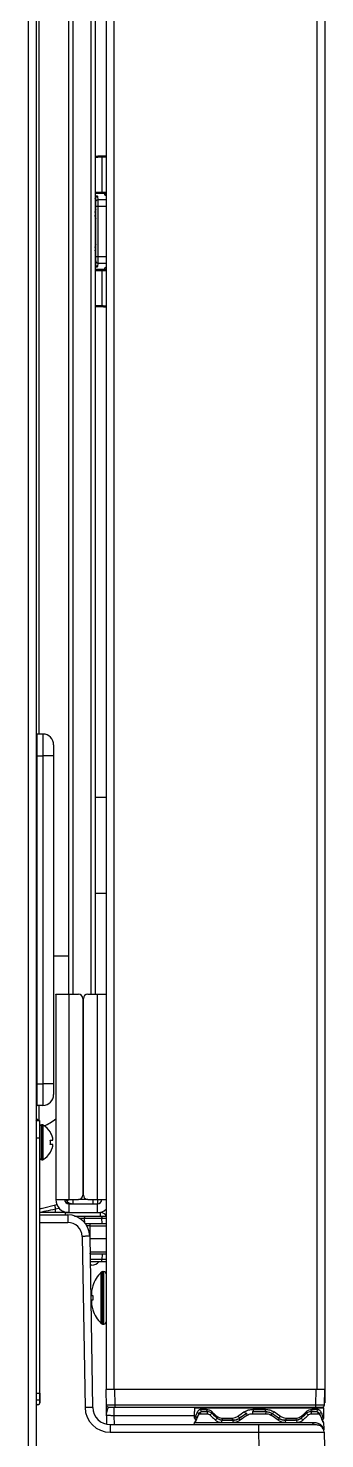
# Model space of a CAD drawing. Header units: millimetres. Extents: x -1319 to 3519, y -1539 to 2345.
# Drawn here: x 2253.2 to 2321, y -77.9 to 244.9 of the extents above; entities that cross this region are included whole.
import ezdxf

# ---------------------------------------------------------------- set-up
doc = ezdxf.new("R2010")
doc.units = ezdxf.units.MM
doc.header["$LTSCALE"] = 65.395
doc.layers.get('0').update_dxf_attribs({"linetype": 'CONTINUOUS'})

msp = doc.modelspace()

# ---------------------------------------------------------------- linework, layer by layer
at = {"linetype": 'Continuous'}
for p, q in [((2320.99, 963.37), (2320.99, -69.63)), ((2253.19, 960.17), (2253.19, -159.33)), ((2254.99, 960.17), (2254.99, -82.63)), ((2270.99, 960.37), (2270.99, -66.63)), ((2272.79, 960.37), (2272.79, -66.63)), ((2319.19, 960.37), (2319.19, -66.63)), ((2262.49, 23.87), (2262.49, 869.87)), ((2263.49, 23.87), (2263.49, 869.87)), ((2267.49, 869.87), (2267.49, 23.87)), ((2268.49, 869.87), (2268.49, 23.87)), ((2255.68, 83.36), (2255.68, 394.89)), ((2270.02, 215.34), (2270.02, 207.35)), ((2268.49, 207.33), (2270.99, 207.37)), ((2270.99, 207.22), (2268.49, 207.18)), ((2268.49, 207.12), (2270.64, 207.12)), ((2270.64, 207.12), (2270.66, 206.76)), ((2268.58, 203.34), (2268.49, 203.34)), ((2268.64, 205.13), (2268.58, 205.88)), ((2268.58, 205.88), (2268.58, 203.34)), ((2268.65, 204.13), (2270.99, 204.13)), ((2268.65, 192.6), (2268.65, 204.13)), ((2269.14, 205.62), (2269.08, 206.38)), ((2270.99, 205.62), (2269.14, 205.62)), ((2269.15, 192.6), (2269.15, 204.13)), ((2268.49, 201.4), (2268.58, 201.4)), ((2268.58, 201.4), (2268.58, 195.34)), ((2268.58, 195.34), (2268.49, 195.34)), ((2268.59, 195.24), (2268.59, 195.24)), ((2268.49, 193.4), (2268.58, 193.4)), ((2268.58, 193.4), (2268.58, 190.86)), ((2268.58, 190.86), (2268.64, 191.61)), ((2268.65, 192.6), (2270.99, 192.6)), ((2269.08, 190.36), (2269.14, 191.12)), ((2269.14, 191.12), (2270.99, 191.12)), ((2270.64, 189.62), (2268.49, 189.62)), ((2268.49, 189.56), (2270.99, 189.52)), ((2268.49, 189.41), (2270.99, 189.37)), ((2270.02, 189.39), (2270.02, 181.4)), ((2270.66, 189.97), (2270.64, 189.62)), ((2256.49, 83.37), (2255.23, 83.35)), ((2255.23, -1.61), (2255.23, 83.35)), ((2256.53, 83.37), (2256.49, 83.37)), ((2256.49, 83.37), (2256.49, -1.63)), ((2256.53, 83.37), (2256.53, -1.63)), ((2258.99, 80.87), (2258.99, 0.87)), ((2254.99, 78.37), (2256.49, 78.37)), ((2258.99, 78.37), (2256.49, 78.37)), ((2270.99, 68.87), (2268.49, 68.83)), ((2270.99, 46.87), (2268.49, 46.91)), ((2258.99, 32.62), (2262.49, 32.62)), ((2259.49, 23.81), (2259.49, -23.13)), ((2259.59, 23.87), (2264.69, 23.87)), ((2262.49, 23.87), (2262.49, -23.13)), ((2265.69, 22.87), (2265.69, -22.13)), ((2265.79, -22.13), (2265.79, 22.87)), ((2266.79, 23.87), (2270.99, 23.87)), ((2268.99, -23.13), (2268.99, 23.87)), ((2265.79, 22.37), (2265.69, 22.37)), ((2254.99, 3.37), (2256.49, 3.37)), ((2258.99, 3.37), (2256.49, 3.37)), ((2256.49, -1.63), (2255.23, -1.61)), ((2255.68, -5.03), (2255.68, -1.62)), ((2256.53, -1.63), (2256.49, -1.63)), ((2256.53, -1.63), (2256.49, -1.63)), ((2254.99, -5.03), (2255.26, -4.76)), ((2254.99, -5.03), (2255.79, -5.03)), ((2255.79, -5.03), (2255.79, -69.83)), ((2256.39, -6.03), (2256.19, -6.03)), ((2256.19, -14.03), (2256.19, -6.03)), ((2256.39, -14.03), (2256.39, -6.03)), ((2256.59, -13.98), (2256.59, -6.09)), ((2254.99, -9.03), (2255.79, -9.03)), ((2258.23, -7.73), (2258.27, -7.73)), ((2258.23, -9.53), (2258.78, -9.53)), ((2258.78, -10.53), (2258.23, -10.53)), ((2258.27, -12.33), (2258.23, -12.33)), ((2256.39, -14.03), (2256.19, -14.03)), ((2256.18, -25.18), (2259.71, -24.25)), ((2259.44, -25.3), (2260.23, -25.09)), ((2259.44, -26.13), (2259.44, -25.3)), ((2259.49, -23.13), (2264.69, -23.13)), ((2261.83, -23.88), (2262.54, -23.88)), ((2262.07, -23.54), (2262.49, -23.13)), ((2262.49, -24.13), (2268.99, -24.13)), ((2262.49, -24.13), (2262.49, -26.13)), ((2263.49, -24.13), (2263.49, -23.13)), ((2266.79, -23.13), (2264.69, -23.13)), ((2266.79, -23.13), (2270.99, -23.13)), ((2267.99, -23.13), (2267.99, -24.13)), ((2268.99, -23.13), (2268.99, -24.13)), ((2268.99, -26.13), (2268.99, -24.13)), ((2261.74, -26.13), (2255.79, -26.13)), ((2255.84, -26.63), (2262.24, -26.63)), ((2255.84, -28.37), (2262.24, -28.37)), ((2262.49, -26.13), (2261.74, -26.13)), ((2261.74, -26.63), (2261.74, -26.13)), ((2262.24, -26.63), (2262.24, -28.37)), ((2262.49, -26.13), (2268.99, -26.13)), ((2263.78, -26.91), (2270.99, -26.91)), ((2264.84, -27.4), (2270.99, -27.4)), ((2266.1, -28.46), (2266.09, -27.4)), ((2266.22, -28.63), (2270.99, -28.63)), ((2268.99, -26.13), (2269.74, -26.13)), ((2269.77, -26.13), (2269.74, -26.13)), ((2269.74, -26.91), (2269.74, -26.13)), ((2270.07, -28.63), (2270.05, -27.4)), ((2265.49, -31.57), (2266.17, -70.72)), ((2267.28, -29.12), (2266.53, -29.12)), ((2267.24, -31.54), (2267.92, -70.7)), ((2267.28, -29.12), (2267.28, -32.13)), ((2267.28, -29.12), (2270.98, -29.12)), ((2270.98, -32.13), (2267.28, -32.13)), ((2270.98, -35.14), (2267.3, -35.14)), ((2270.99, -35.63), (2267.31, -35.63)), ((2270.99, -36.86), (2267.33, -36.86)), ((2270.99, -37.36), (2267.34, -37.36)), ((2267.74, -38.13), (2267.35, -38.13)), ((2270.07, -35.63), (2270.05, -36.86)), ((2269.84, -51.48), (2269.84, -39.78)), ((2270.2, -39.63), (2270.49, -39.63)), ((2270.2, -51.63), (2270.2, -39.63)), ((2270.49, -51.63), (2270.49, -39.63)), ((2267.65, -45.13), (2267.96, -45.13)), ((2267.95, -42.88), (2267.96, -42.88)), ((2267.96, -46.13), (2267.65, -46.13)), ((2267.96, -48.38), (2267.95, -48.38)), ((2270.2, -51.63), (2270.49, -51.63)), ((2254.99, -67.43), (2255.79, -67.43)), ((2255.84, -67.43), (2255.84, -69.65)), ((2320.99, -66.63), (2270.99, -66.63)), ((2271.13, -74.55), (2270.99, -66.63)), ((2273.05, -70.14), (2272.99, -66.63)), ((2318.93, -70.14), (2318.99, -66.63)), ((2320.93, -70.14), (2320.99, -66.63)), ((2254.99, -68.93), (2255.79, -68.93)), ((2255.4, -70.06), (2255.51, -70.04)), ((2271.55, -70.63), (2320.43, -70.63)), ((2272.84, -72.6), (2272.84, -70.63)), ((2273.05, -70.14), (2318.93, -70.14)), ((2273.05, -70.63), (2273.05, -70.14)), ((2320.74, -70.84), (2291.24, -70.84)), ((2291.24, -70.84), (2291.24, -71.63)), ((2318.93, -70.63), (2318.93, -70.14)), ((2320.74, -73.13), (2320.74, -70.84)), ((2320.94, -69.63), (2320.99, -69.63)), ((2291.24, -72.6), (2272.84, -72.6)), ((2272.88, -74.63), (2272.84, -72.6)), ((2291.24, -73.13), (2291.24, -71.63)), ((2291.24, -73.13), (2291.3, -73.13)), ((2291.32, -74.13), (2297.35, -74.13)), ((2291.52, -73.72), (2291.5, -73.76)), ((2291.56, -73.61), (2291.52, -73.72)), ((2291.57, -73.6), (2291.54, -73.68)), ((2291.62, -73.46), (2291.56, -73.61)), ((2291.62, -73.46), (2291.61, -73.62)), ((2292.13, -72.24), (2291.96, -72.6)), ((2292.21, -72.11), (2292.13, -72.24)), ((2292.13, -72.24), (2292.13, -72.24)), ((2292.44, -71.84), (2292.21, -72.11)), ((2292.54, -72.13), (2294.06, -72.13)), ((2292.59, -71.13), (2293.95, -71.13)), ((2293.04, -71.63), (2294.36, -71.63)), ((2294.36, -71.63), (2293.07, -71.63)), ((2294.36, -71.63), (2294.62, -71.68)), ((2294.62, -71.68), (2294.98, -71.86)), ((2294.98, -71.86), (2295.24, -72.08)), ((2295.24, -72.08), (2295.24, -72.08)), ((2295.99, -72.78), (2296.32, -73.08)), ((2296.32, -73.08), (2296.32, -73.08)), ((2297.2, -73.56), (2297.75, -73.63)), ((2297.46, -73.13), (2299.83, -73.13)), ((2300.18, -73.63), (2297.63, -73.63)), ((2297.75, -73.63), (2300.04, -73.63)), ((2299.96, -74.13), (2312.02, -74.13)), ((2300.53, -73.6), (2300.18, -73.63)), ((2301.6, -73.62), (2301.69, -73.56)), ((2304.47, -72.13), (2307.51, -72.13)), ((2304.62, -71.13), (2307.35, -71.13)), ((2307.31, -71.63), (2304.67, -71.63)), ((2304.67, -71.63), (2307.31, -71.63)), ((2309.31, -72.38), (2308.84, -72.06)), ((2310.29, -73.56), (2310.38, -73.62)), ((2310.83, -73.4), (2310.52, -73.21)), ((2311.43, -73.6), (2310.83, -73.4)), ((2311.8, -73.63), (2311.43, -73.6)), ((2314.35, -73.63), (2311.8, -73.63)), ((2311.94, -73.63), (2314.23, -73.63)), ((2312.15, -73.13), (2314.51, -73.13)), ((2314.66, -74.14), (2318.19, -74.14)), ((2315.66, -73.08), (2315.65, -73.08)), ((2316.73, -72.08), (2316.99, -71.86)), ((2316.73, -72.08), (2316.73, -72.08)), ((2316.99, -71.86), (2317.35, -71.68)), ((2317.35, -71.68), (2317.61, -71.63)), ((2317.61, -71.63), (2318.94, -71.63)), ((2318.66, -71.63), (2317.62, -71.63)), ((2317.91, -72.13), (2319.44, -72.13)), ((2318.02, -71.13), (2319.39, -71.13)), ((2319.84, -72.24), (2319.76, -72.09)), ((2319.84, -72.24), (2319.84, -72.24)), ((2320.01, -72.59), (2319.84, -72.24)), ((2320.4, -73.58), (2320.36, -73.46)), ((2320.36, -73.46), (2320.37, -73.62)), ((2320.44, -73.69), (2320.4, -73.58)), ((2320.48, -73.77), (2320.49, -73.78)), ((2320.65, -74.13), (2320.73, -74.13)), ((2320.67, -73.13), (2320.74, -73.13)), ((2320.73, -74.13), (2320.75, -75.71)), ((2271.92, -74.63), (2318.61, -74.63)), ((2271.92, -74.63), (2271.92, -76.37)), ((2271.92, -76.37), (2305.85, -76.37)), ((2305.85, -74.63), (2305.85, -76.37)), ((2305.85, -76.37), (2320.85, -76.35)), ((2305.85, -76.37), (2305.97, -83.08)), ((2320.85, -76.35), (2320.97, -83.27))]:
    msp.add_line(p, q, dxfattribs=at)
for points in [[(2291.96, -72.6), (2291.74, -73.13), (2291.62, -73.46)], [(2293, -71.63), (2292.71, -71.68), (2292.44, -71.84)], [(2295.24, -72.08), (2295.55, -72.37), (2295.99, -72.78)], [(2296.32, -73.08), (2296.65, -73.33), (2297.2, -73.56)], [(2301.46, -73.21), (2301.13, -73.41), (2300.53, -73.6)], [(2303.13, -72.06), (2302.64, -72.39), (2301.92, -72.89), (2301.46, -73.21)], [(2310.52, -73.21), (2310.04, -72.88), (2309.31, -72.38)], [(2314.23, -73.63), (2314.77, -73.56), (2315.31, -73.33), (2315.65, -73.08)], [(2315.66, -73.08), (2315.98, -72.79), (2316.42, -72.38), (2316.73, -72.08)], [(2319.76, -72.09), (2319.53, -71.84), (2319.26, -71.68), (2318.98, -71.63)], [(2320.36, -73.46), (2320.23, -73.11), (2320.01, -72.59)], [(2320.49, -73.78), (2320.47, -73.75), (2320.44, -73.69)]]:
    msp.add_lwpolyline(points, dxfattribs=at)
for centre, radius, start, end in [((2271.92, 165.38), 50.25, 91.0717, 93.9422), ((2271.92, 165.38), 50.06, 91.0717, 93.9572), ((2271.92, 165.38), 50, 91.0717, 93.9411), ((2270.66, 207.78), 1.01, 270.1262, 288.7885), ((2268.08, 203.34), 0.502, 344.8082, 359.9778), ((2270.89, 202.37), 2.5, 154.1265, 157.1578), ((2270.39, 202.37), 2, 154.1266, 162.8083), ((2270.39, 202.37), 2, 197.1916, 205.8734), ((2268.08, 203.34), 0.5, 337.1631, 344.7702), ((2268.08, 201.4), 0.5, 15.2298, 22.8369), ((2268.08, 201.4), 0.502, 0.0222, 15.1917), ((2270.89, 202.37), 2.5, 202.8421, 205.8735), ((2270.39, 194.37), 2, 154.1266, 162.211), ((2270.39, 194.37), 2, 197.7388, 205.8734), ((2268.08, 195.34), 0.5, 337.1631, 344.7702), ((2268.08, 195.34), 0.502, 344.8082, 359.9778), ((2270.89, 194.37), 2.5, 154.1265, 157.1578), ((2268.08, 193.4), 0.5, 15.2298, 22.8369), ((2268.08, 193.4), 0.502, 0.0222, 15.1917), ((2270.89, 194.37), 2.5, 202.8421, 205.8735), ((2270.66, 188.96), 1.01, 71.2114, 89.8738), ((2271.92, 231.36), 50, 266.0589, 268.9283), ((2271.92, 231.39), 50.08, 266.0632, 267.8207), ((2271.92, 231.36), 50.25, 266.1033, 268.9283), ((2271.92, 231.35), 50.04, 267.8207, 268.928), ((2255.24, 83.1), 0.25, 91, 180), ((2256.49, 80.87), 2.5, 0, 89), ((2264.69, 22.87), 1, 0, 90), ((2266.79, 22.87), 1, 90, 180), ((2256.49, 0.87), 2.5, 271, 360), ((2255.24, -1.36), 0.25, 180, 269), ((2253.99, -6.03), 1.8, 34.3303, 55.6697), ((2256.19, -6.43), 0.4, 90, 180), ((2256.39, -6.43), 0.4, 59.6988, 90), ((2254.17, -10.23), 4.8, 31.4579, 59.6988), ((2248.07, 11.22), 19.6, 296.6967, 305.6627), ((2254.18, -10.22), 4.75, 28.9687, 31.5341), ((2254.48, -10.03), 3.79, 0.0089, 7.5987), ((2254.18, -10.22), 4.75, 28.0074, 28.9684), ((2254.19, -10.21), 4.75, 26.6813, 28.0074), ((2254.19, -10.21), 4.74, 25.5402, 26.6812), ((2254.19, -10.21), 4.74, 24.5722, 25.5402), ((2254.2, -10.21), 4.73, 23.3175, 24.5722), ((2254.2, -10.21), 4.73, 22.5474, 23.3174), ((2254.21, -10.2), 4.72, 21.0025, 22.5476), ((2254.22, -10.2), 4.72, 20.5181, 21.0023), ((2254.23, -10.2), 4.7, 18.4656, 20.5187), ((2254.25, -10.19), 4.68, 17.3773, 18.465), ((2254.26, -10.19), 4.67, 16.3949, 17.3772), ((2254.29, -10.18), 4.64, 14.3176, 16.3964), ((2256.79, -9.28), 2.01, 5.1401, 7.2744), ((2256.79, -9.28), 2.01, 352.7259, 354.7415), ((2256.82, -9.28), 1.98, 4.2856, 5.1372), ((2256.83, -9.28), 1.97, 3.0233, 4.286), ((2256.83, -9.28), 1.97, 355.3984, 356.7833), ((2256.81, -9.28), 1.98, 354.7442, 355.3991), ((2256.84, -9.28), 1.96, 1.9964, 3.0228), ((2256.85, -9.28), 1.95, 0.9261, 1.9964), ((2256.85, -9.28), 1.95, 358.8459, 0.9258), ((2256.84, -9.28), 1.96, 357.6234, 358.8455), ((2256.84, -9.28), 1.96, 356.7841, 357.6235), ((2254.17, -9.83), 4.8, 300.3012, 328.5421), ((2254.48, -10.03), 3.79, 352.4013, 359.9911), ((2254.18, -9.84), 4.75, 328.4659, 331.0313), ((2254.18, -9.85), 4.75, 331.0316, 331.9926), ((2254.19, -9.85), 4.75, 331.9926, 333.3187), ((2254.19, -9.85), 4.74, 333.3188, 334.4598), ((2254.19, -9.85), 4.74, 334.4598, 335.4278), ((2254.2, -9.85), 4.73, 335.4278, 336.6825), ((2254.2, -9.85), 4.73, 336.6826, 337.4526), ((2254.21, -9.86), 4.72, 337.4524, 338.9975), ((2254.22, -9.86), 4.72, 338.9977, 339.4819), ((2254.23, -9.86), 4.7, 339.4813, 341.5344), ((2254.25, -9.87), 4.68, 341.535, 342.6227), ((2254.26, -9.88), 4.67, 342.6228, 343.6051), ((2254.29, -9.88), 4.64, 343.6036, 345.6824), ((2256.79, -10.78), 2.01, 5.2585, 7.2741), ((2256.79, -10.78), 2.01, 352.7256, 354.8598), ((2256.81, -10.78), 1.98, 4.6009, 5.2558), ((2256.83, -10.78), 1.97, 3.2167, 4.6016), ((2256.83, -10.78), 1.97, 355.714, 356.9766), ((2256.82, -10.78), 1.98, 354.8627, 355.7144), ((2256.84, -10.78), 1.96, 2.3765, 3.2159), ((2256.84, -10.78), 1.95, 1.1545, 2.3767), ((2256.85, -10.78), 1.95, 0.1995, 1.1541), ((2256.85, -10.78), 1.95, 359.0741, 0.1995), ((2256.85, -10.78), 1.95, 358.0037, 359.0738), ((2256.84, -10.78), 1.96, 356.9771, 358.0037), ((2256.19, -13.63), 0.4, 180, 270), ((2256.39, -13.63), 0.4, 270, 300.3012), ((2264.69, -22.13), 1, 270, 360), ((2266.79, -22.13), 1, 180, 270), ((2256.44, -26.15), 1, 104.8683, 130.8318), ((2262.49, -23.13), 3, 180, 270), ((2262.49, -23.13), 1, 180, 270), ((2263.49, -22.13), 2, 210.1399, 270), ((2268.99, -23.13), 1, 270, 360), ((2268.99, -23.13), 3, 270, 312.0044), ((2262.24, -31.63), 5, 1, 90), ((2262.24, -31.62), 3.25, 1.0005, 89.9995), ((2269.77, -27.63), 1.5, 35.0594, 90), ((2267.74, -36.13), 2, 270, 322.1212), ((2275.94, -45.63), 8.45, 136.2253, 160.9713), ((2270.2, -40.13), 0.5, 90, 136.2253), ((2270.49, -40.13), 0.5, 360, 90), ((2271.78, -44.6), 4.16, 179.1789, 181.1777), ((2271.79, -44.6), 4.18, 174.7355, 176.6115), ((2271.79, -44.6), 4.17, 176.6121, 177.1615), ((2271.78, -44.6), 4.17, 177.1614, 178.4005), ((2271.78, -44.6), 4.16, 178.4006, 179.1789), ((2271.78, -44.6), 4.16, 181.1777, 181.9587), ((2271.78, -44.6), 4.17, 181.9588, 182.8229), ((2271.79, -44.6), 4.17, 182.823, 183.7405), ((2271.79, -44.6), 4.18, 183.7406, 184.612), ((2271.81, -44.6), 4.2, 172.7077, 174.735), ((2271.8, -44.6), 4.19, 184.6121, 185.5173), ((2271.82, -44.6), 4.2, 185.518, 187.2922), ((2275.94, -45.63), 8.44, 160.9729, 169.3378), ((2275.94, -45.63), 7.99, 176.4122, 183.5878), ((2271.78, -46.66), 4.16, 178.8223, 180.8211), ((2271.79, -46.66), 4.18, 175.388, 176.2594), ((2271.79, -46.66), 4.17, 176.2595, 177.177), ((2271.78, -46.66), 4.17, 177.1771, 178.0412), ((2271.78, -46.66), 4.16, 178.0413, 178.8223), ((2271.78, -46.66), 4.16, 180.8211, 181.5994), ((2271.78, -46.66), 4.17, 181.5995, 182.8386), ((2271.79, -46.66), 4.17, 182.8385, 183.3879), ((2271.79, -46.66), 4.18, 183.3885, 185.2645), ((2271.82, -46.66), 4.2, 172.7078, 174.482), ((2271.8, -46.66), 4.19, 174.4827, 175.3879), ((2271.81, -46.66), 4.2, 185.265, 187.2923), ((2275.94, -45.63), 8.44, 190.6622, 199.0271), ((2275.94, -45.63), 8.45, 199.0287, 223.7747), ((2270.2, -51.13), 0.5, 223.7747, 270), ((2270.49, -51.13), 0.5, 270, 0), ((2255.49, -70.55), 0.5, 100, 180), ((2255.44, -69.65), 0.4, 280, 360), ((2271.92, -70.62), 5.75, 181.0001, 269.9999), ((2271.92, -70.63), 4, 181, 270), ((2271.55, -70.13), 0.5, 180.9998, 269.991), ((2291.74, -70.84), 0.5, 155.2649, 180), ((2320.43, -70.13), 0.5, 270, 359), ((2320.24, -70.84), 0.5, 0, 31.8523), ((2290.74, -74.13), 0.5, 270, 360), ((2291.74, -73.13), 0.5, 181.9036, 250.3652), ((2291.74, -74.13), 0.5, 114.4032, 180), ((2291.82, -74.13), 0.497, 130.2281, 134.8957), ((2291.8, -73.14), 0.492, 240.0231, 244.6484), ((2298.89, -76.14), 7.71, 158.857, 160.8581), ((2292.44, -71.52), 0.622, 245.8854, 249.6922), ((2293.04, -72.19), 0.561, 90.0088, 94.3491), ((2293.29, -73.77), 2.82, 46.5548, 49.7466), ((2295.36, -72.58), 0.527, 103.3852, 110.0807), ((2313.6, -52.31), 26.73, 226.5818, 227.1239), ((2315.84, -49.88), 30.04, 227.1437, 229.4701), ((2300.04, -71.08), 2.56, 270.0161, 273.1482), ((2300.03, -71.02), 2.61, 273.1677, 282.1149), ((2370.8, -174.4), 123.25, 123.5792, 124.3975), ((2302.67, -71.76), 1.78, 212.2947, 220.6713), ((2299.94, -70.79), 2.86, 301.9735, 304.0205), ((2299.94, -70.79), 2.86, 304.0202, 305.3145), ((2301.6, -73.06), 0.0626, 267.507, 271.5613), ((2375.65, -178.28), 128.62, 124.3841, 125.1529), ((2387.75, -200.93), 153.73, 123.3116, 124.0438), ((2304.62, -74.47), 2.83, 121.6842, 124.5552), ((2308.93, -72.13), 4.47, 177.5573, 179.9958), ((2304.67, -74.66), 3.03, 90.011, 92.8121), ((2307.31, -74.66), 3.03, 87.1877, 89.989), ((2303.04, -72.13), 4.47, 0.004, 2.4424), ((2216.07, -213.18), 168.44, 55.9882, 56.6565), ((2307.36, -74.47), 2.83, 55.4449, 58.3145), ((2230.74, -186.33), 138.41, 54.8743, 55.5887), ((2236.11, -181.93), 132.32, 55.6305, 56.3927), ((2312.03, -70.79), 2.86, 234.6856, 235.976), ((2312.03, -70.79), 2.86, 235.9757, 238.0261), ((2309.3, -71.76), 1.78, 319.3269, 327.7028), ((2311.94, -71.02), 2.61, 257.8992, 266.8324), ((2311.94, -71.08), 2.56, 266.8519, 269.984), ((2295.37, -49.02), 31.18, 310.5726, 312.8136), ((2298.37, -52.31), 26.73, 312.8761, 313.4182), ((2316.62, -72.58), 0.527, 69.9208, 76.6322), ((2318.68, -73.77), 2.82, 130.256, 133.4453), ((2318.94, -72.19), 0.561, 85.6531, 89.9918), ((2319.54, -71.52), 0.622, 290.4857, 294.1101), ((2313.09, -76.14), 7.71, 19.1418, 21.1332), ((2320.18, -73.14), 0.492, 295.3514, 299.976), ((2320.24, -73.13), 0.5, 289.5818, 360), ((2320.23, -74.13), 0.5, 0.5, 65.5447), ((2320.16, -74.13), 0.497, 45.1003, 49.7905), ((2318.63, -76.32), 2.19, 43.4443, 53.6791), ((2319.1, -76.38), 1.75, 1, 54.6533), ((2318.6, -76.35), 2.24, 34.8789, 43.4539), ((2318.58, -76.37), 2.27, 22.0298, 34.8656), ((2321.25, -75.7), 0.5, 180.5312, 197.6114)]:
    msp.add_arc(centre, radius, start, end, dxfattribs=at)
for centre, major_axis, start_param, end_param in [((2270.64, 208.13), (-0.07, 1.01), 3.071167, 3.428804), ((2270.64, 188.61), (0.07, 1.01), -0.287211, 0.070426)]:
    msp.add_ellipse(centre, major_axis=major_axis, ratio=0.992509, start_param=start_param, end_param=end_param, dxfattribs=at)
for points, knots in [([(2270.66, 206.76), (2270.67, 206.75), (2270.69, 206.72), (2270.8, 206.67), (2270.9, 206.65), (2270.98, 206.63)], [0, 0, 0, 0, 0.116216, 0.31407, 1, 1, 1, 1]), ([(2269.08, 206.38), (2269.08, 206.38), (2269.07, 206.4), (2269.01, 206.42), (2268.9, 206.45), (2268.72, 206.47), (2268.57, 206.48), (2268.49, 206.49)], [0, 0, 0, 0, 0.033922, 0.092242, 0.29497, 0.605028, 1, 1, 1, 1]), ([(2268.58, 205.88), (2268.58, 205.89), (2268.55, 205.93), (2268.52, 205.94), (2268.49, 205.95)], [0, 0, 0, 0, 0.366302, 1, 1, 1, 1]), ([(2268.58, 205.88), (2268.58, 205.94), (2268.61, 206.08), (2268.72, 206.24), (2268.89, 206.35), (2269.02, 206.38), (2269.08, 206.38)], [0, 0, 0, 0, 0.249105, 0.498785, 0.749178, 1, 1, 1, 1]), ([(2268.64, 205.13), (2268.64, 205.19), (2268.66, 205.32), (2268.78, 205.49), (2268.94, 205.6), (2269.07, 205.62), (2269.14, 205.62)], [0, 0, 0, 0, 0.249105, 0.498786, 0.749178, 1, 1, 1, 1]), ([(2268.65, 204.13), (2268.65, 204.25), (2268.64, 204.47), (2268.64, 204.77), (2268.64, 204.98), (2268.64, 205.09), (2268.64, 205.13)], [0, 0, 0, 0, 0.356941, 0.667565, 0.891595, 1, 1, 1, 1]), ([(2269.15, 204.13), (2269.15, 204.31), (2269.14, 204.64), (2269.14, 205.09), (2269.14, 205.4), (2269.14, 205.57), (2269.14, 205.62)], [0, 0, 0, 0, 0.356952, 0.667581, 0.891616, 1, 1, 1, 1]), ([(2268.49, 203.2), (2268.5, 203.2), (2268.51, 203.19), (2268.52, 203.18), (2268.53, 203.17)], [0, 0, 0, 0, 0.289224, 1, 1, 1, 1]), ([(2268.49, 202.67), (2268.49, 202.71), (2268.51, 202.84), (2268.53, 202.98), (2268.55, 203.08)], [0, 0, 0, 0, 0.252364, 1, 1, 1, 1]), ([(2268.55, 201.66), (2268.54, 201.69), (2268.52, 201.83), (2268.5, 201.96), (2268.49, 202.07)], [0, 0, 0, 0, 0.246301, 1, 1, 1, 1]), ([(2268.49, 201.54), (2268.5, 201.54), (2268.51, 201.55), (2268.52, 201.56), (2268.53, 201.57)], [0, 0, 0, 0, 0.289224, 1, 1, 1, 1]), ([(2268.53, 203.17), (2268.53, 203.17), (2268.54, 203.16), (2268.55, 203.15), (2268.54, 203.15)], [0, 0, 0, 0, 0.661117, 1, 1, 1, 1]), ([(2268.53, 201.57), (2268.53, 201.57), (2268.54, 201.58), (2268.55, 201.59), (2268.54, 201.59)], [0, 0, 0, 0, 0.661139, 1, 1, 1, 1]), ([(2268.55, 203.08), (2268.56, 203.1), (2268.56, 203.13), (2268.57, 203.18), (2268.58, 203.2), (2268.59, 203.25), (2268.59, 203.24)], [0, 0, 0, 0, 0.308921, 0.60484, 0.868974, 1, 1, 1, 1]), ([(2268.59, 201.5), (2268.59, 201.49), (2268.58, 201.54), (2268.57, 201.56), (2268.56, 201.61), (2268.56, 201.64), (2268.55, 201.66)], [0, 0, 0, 0, 0.13096, 0.395077, 0.691033, 1, 1, 1, 1]), ([(2268.49, 194.67), (2268.5, 194.78), (2268.52, 194.93), (2268.56, 195.11), (2268.58, 195.2), (2268.59, 195.24)], [0, 0, 0, 0, 0.531875, 0.790826, 1, 1, 1, 1]), ([(2268.49, 195.2), (2268.5, 195.2), (2268.51, 195.19), (2268.52, 195.18), (2268.53, 195.17)], [0, 0, 0, 0, 0.289224, 1, 1, 1, 1]), ([(2268.55, 193.64), (2268.55, 193.68), (2268.52, 193.82), (2268.5, 193.96), (2268.49, 194.06)], [0, 0, 0, 0, 0.2458, 1, 1, 1, 1]), ([(2268.53, 195.17), (2268.53, 195.17), (2268.54, 195.16), (2268.55, 195.15), (2268.54, 195.15)], [0, 0, 0, 0, 0.661138, 1, 1, 1, 1]), ([(2268.59, 193.5), (2268.59, 193.49), (2268.58, 193.53), (2268.58, 193.55), (2268.56, 193.6), (2268.56, 193.63), (2268.55, 193.64)], [0, 0, 0, 0, 0.126137, 0.389181, 0.687401, 1, 1, 1, 1]), ([(2268.49, 193.54), (2268.5, 193.54), (2268.51, 193.55), (2268.52, 193.56), (2268.53, 193.57)], [0, 0, 0, 0, 0.289224, 1, 1, 1, 1]), ([(2268.49, 190.79), (2268.52, 190.8), (2268.55, 190.81), (2268.58, 190.84), (2268.58, 190.86)], [0, 0, 0, 0, 0.633698, 1, 1, 1, 1]), ([(2268.53, 193.57), (2268.53, 193.57), (2268.54, 193.58), (2268.55, 193.59), (2268.54, 193.59)], [0, 0, 0, 0, 0.661139, 1, 1, 1, 1]), ([(2268.58, 190.86), (2268.58, 190.79), (2268.61, 190.66), (2268.72, 190.5), (2268.89, 190.39), (2269.02, 190.36), (2269.08, 190.36)], [0, 0, 0, 0, 0.249105, 0.498786, 0.749178, 1, 1, 1, 1]), ([(2268.64, 191.61), (2268.64, 191.65), (2268.64, 191.76), (2268.64, 191.97), (2268.64, 192.26), (2268.65, 192.49), (2268.65, 192.6)], [0, 0, 0, 0, 0.108405, 0.332435, 0.643059, 1, 1, 1, 1]), ([(2268.64, 191.61), (2268.64, 191.55), (2268.66, 191.42), (2268.78, 191.25), (2268.94, 191.14), (2269.07, 191.12), (2269.14, 191.12)], [0, 0, 0, 0, 0.249105, 0.498786, 0.749178, 1, 1, 1, 1]), ([(2269.14, 191.12), (2269.14, 191.17), (2269.14, 191.33), (2269.14, 191.65), (2269.14, 192.1), (2269.15, 192.43), (2269.15, 192.6)], [0, 0, 0, 0, 0.108384, 0.332419, 0.643048, 1, 1, 1, 1]), ([(2268.49, 190.25), (2268.57, 190.26), (2268.72, 190.27), (2268.9, 190.29), (2269.01, 190.32), (2269.07, 190.34), (2269.08, 190.36), (2269.08, 190.36)], [0, 0, 0, 0, 0.394973, 0.705031, 0.907758, 0.966078, 1, 1, 1, 1]), ([(2270.98, 190.1), (2270.9, 190.09), (2270.8, 190.07), (2270.69, 190.02), (2270.67, 189.99), (2270.66, 189.97)], [0, 0, 0, 0, 0.68593, 0.883784, 1, 1, 1, 1]), ([(2259.49, 23.81), (2259.49, 23.82), (2259.49, 23.84), (2259.51, 23.86), (2259.55, 23.87), (2259.58, 23.87), (2259.59, 23.87)], [0, 0, 0, 0, 0.206258, 0.408705, 0.663341, 1, 1, 1, 1]), ([(2255.77, -26.06), (2255.98, -26.01), (2256.47, -25.91), (2257.7, -25.65), (2258.71, -25.45), (2259.44, -25.3)], [0, 0, 0, 0, 0.168676, 0.406013, 1, 1, 1, 1]), ([(2259.18, -24.39), (2259.18, -24.39), (2259.18, -24.4), (2259.19, -24.41), (2259.2, -24.43), (2259.21, -24.46), (2259.22, -24.5), (2259.24, -24.56), (2259.26, -24.66), (2259.3, -24.8), (2259.34, -24.95), (2259.39, -25.12), (2259.42, -25.24), (2259.44, -25.3)], [0, 0, 0, 0, 0.004951, 0.019221, 0.042768, 0.075444, 0.116934, 0.166843, 0.290174, 0.440898, 0.613673, 0.8025, 1, 1, 1, 1]), ([(2265.72, -26.91), (2265.77, -26.91), (2265.87, -26.93), (2265.99, -27.05), (2266.07, -27.21), (2266.09, -27.33), (2266.09, -27.4)], [0, 0, 0, 0, 0.213638, 0.449957, 0.715321, 1, 1, 1, 1]), ([(2267.44, -28.63), (2267.41, -28.63), (2267.38, -28.66), (2267.35, -28.72), (2267.32, -28.8), (2267.29, -28.94), (2267.28, -29.06), (2267.28, -29.12)], [0, 0, 0, 0, 0.127286, 0.224347, 0.345461, 0.648102, 1, 1, 1, 1]), ([(2269.69, -26.91), (2269.74, -26.91), (2269.84, -26.93), (2269.96, -27.05), (2270.04, -27.21), (2270.05, -27.33), (2270.05, -27.4)], [0, 0, 0, 0, 0.213638, 0.449957, 0.715321, 1, 1, 1, 1]), ([(2267.24, -31.54), (2267.24, -31.54), (2267.22, -31.55), (2267.2, -31.54), (2267.15, -31.54), (2267.1, -31.54), (2267.02, -31.54), (2266.9, -31.54), (2266.71, -31.55), (2266.45, -31.55), (2266.15, -31.56), (2265.82, -31.56), (2265.6, -31.56), (2265.49, -31.57)], [0, 0, 0, 0, 0.004853, 0.019262, 0.043088, 0.076158, 0.118124, 0.168558, 0.292946, 0.444432, 0.617281, 0.805078, 1, 1, 1, 1]), ([(2267.44, -35.63), (2267.4, -35.63), (2267.35, -35.56), (2267.32, -35.47), (2267.31, -35.4), (2267.3, -35.36)], [0, 0, 0, 0, 0.342998, 0.636269, 1, 1, 1, 1]), ([(2269.69, -37.36), (2269.74, -37.36), (2269.84, -37.33), (2269.96, -37.21), (2270.04, -37.05), (2270.05, -36.93), (2270.05, -36.86)], [0, 0, 0, 0, 0.213638, 0.449957, 0.715321, 1, 1, 1, 1]), ([(2267.92, -70.7), (2267.92, -70.7), (2267.9, -70.7), (2267.88, -70.7), (2267.84, -70.7), (2267.78, -70.7), (2267.71, -70.7), (2267.58, -70.7), (2267.39, -70.7), (2267.13, -70.71), (2266.83, -70.71), (2266.51, -70.72), (2266.28, -70.72), (2266.17, -70.72)], [0, 0, 0, 0, 0.004853, 0.019262, 0.043088, 0.076158, 0.118124, 0.168558, 0.292946, 0.444432, 0.617281, 0.805078, 1, 1, 1, 1]), ([(2271.05, -70.14), (2271.05, -70.14), (2271.06, -70.14), (2271.07, -70.14), (2271.1, -70.14), (2271.14, -70.14), (2271.21, -70.14), (2271.29, -70.14), (2271.44, -70.14), (2271.65, -70.14), (2271.95, -70.14), (2272.29, -70.14), (2272.66, -70.14), (2272.92, -70.14), (2273.05, -70.14)], [0, 0, 0, 0, 0.00485, 0.010865, 0.019254, 0.043098, 0.07617, 0.118119, 0.168571, 0.292925, 0.444468, 0.617308, 0.804981, 1, 1, 1, 1]), ([(2271.09, -72.6), (2271.09, -72.38), (2271.13, -72.05), (2271.22, -71.63), (2271.3, -71.34), (2271.37, -71.07), (2271.44, -70.86), (2271.49, -70.72), (2271.52, -70.65), (2271.54, -70.63), (2271.55, -70.63)], [0, 0, 0, 0, 0.320027, 0.479984, 0.633841, 0.773037, 0.886968, 0.964801, 0.987534, 1, 1, 1, 1]), ([(2318.93, -70.14), (2319.06, -70.14), (2319.31, -70.14), (2319.68, -70.14), (2320.02, -70.14), (2320.32, -70.14), (2320.54, -70.14), (2320.69, -70.14), (2320.77, -70.14), (2320.83, -70.14), (2320.88, -70.14), (2320.9, -70.14), (2320.91, -70.14), (2320.93, -70.14), (2320.93, -70.14)], [0, 0, 0, 0, 0.19502, 0.382696, 0.555536, 0.707078, 0.831431, 0.881883, 0.923833, 0.956904, 0.980743, 0.98913, 0.995144, 1, 1, 1, 1]), ([(2272.84, -72.6), (2272.73, -72.59), (2272.5, -72.59), (2272.18, -72.59), (2271.88, -72.58), (2271.62, -72.58), (2271.43, -72.58), (2271.3, -72.58), (2271.23, -72.58), (2271.17, -72.59), (2271.13, -72.59), (2271.11, -72.59), (2271.09, -72.59), (2271.09, -72.6)], [0, 0, 0, 0, 0.195004, 0.382579, 0.555413, 0.70691, 0.831211, 0.881631, 0.923553, 0.956586, 0.980426, 0.994866, 1, 1, 1, 1]), ([(2291.24, -74.13), (2291.25, -74.13), (2291.28, -74.13), (2291.3, -74.13), (2291.32, -74.13)], [0, 0, 0, 0, 0.252989, 1, 1, 1, 1]), ([(2291.3, -73.13), (2291.32, -73.13), (2291.36, -73.09), (2291.4, -73.01), (2291.45, -72.88), (2291.49, -72.77), (2291.51, -72.71)], [0, 0, 0, 0, 0.100823, 0.297023, 0.59776, 1, 1, 1, 1]), ([(2291.32, -74.13), (2291.34, -74.13), (2291.38, -74.1), (2291.45, -73.99), (2291.51, -73.87), (2291.54, -73.79)], [0, 0, 0, 0, 0.118414, 0.321449, 1, 1, 1, 1]), ([(2291.51, -72.71), (2291.53, -72.62), (2291.63, -72.29), (2291.76, -71.96), (2291.87, -71.72)], [0, 0, 0, 0, 0.245496, 1, 1, 1, 1]), ([(2291.51, -72.71), (2291.51, -72.78), (2291.58, -72.92), (2291.7, -73.02), (2291.77, -73.05)], [0, 0, 0, 0, 0.476562, 1, 1, 1, 1]), ([(2291.54, -73.79), (2291.55, -73.77), (2291.57, -73.72), (2291.59, -73.66), (2291.61, -73.62)], [0, 0, 0, 0, 0.234209, 1, 1, 1, 1]), ([(2291.7, -73.37), (2291.73, -73.29), (2291.85, -72.98), (2291.99, -72.69), (2292.11, -72.47)], [0, 0, 0, 0, 0.245205, 1, 1, 1, 1]), ([(2291.87, -71.72), (2291.91, -71.63), (2292, -71.47), (2292.16, -71.28), (2292.37, -71.16), (2292.51, -71.13), (2292.59, -71.13)], [0, 0, 0, 0, 0.29833, 0.55327, 0.779626, 1, 1, 1, 1]), ([(2291.87, -71.72), (2291.87, -71.74), (2291.89, -71.82), (2291.94, -71.89), (2291.98, -71.93)], [0, 0, 0, 0, 0.238356, 1, 1, 1, 1]), ([(2292.11, -72.47), (2292.12, -72.45), (2292.15, -72.38), (2292.2, -72.32), (2292.23, -72.28)], [0, 0, 0, 0, 0.269415, 1, 1, 1, 1]), ([(2292.23, -72.28), (2292.25, -72.27), (2292.29, -72.22), (2292.34, -72.19), (2292.38, -72.16)], [0, 0, 0, 0, 0.268066, 1, 1, 1, 1]), ([(2293, -71.63), (2292.88, -71.63), (2292.63, -71.75), (2292.54, -72), (2292.54, -72.13)], [0, 0, 0, 0, 0.484018, 1, 1, 1, 1]), ([(2292.59, -71.13), (2292.59, -71.22), (2292.63, -71.39), (2292.74, -71.52), (2292.81, -71.56)], [0, 0, 0, 0, 0.509936, 1, 1, 1, 1]), ([(2293.95, -71.13), (2293.95, -71.22), (2293.99, -71.38), (2294.09, -71.52), (2294.16, -71.56)], [0, 0, 0, 0, 0.520016, 1, 1, 1, 1]), ([(2293.95, -71.13), (2294.15, -71.13), (2294.58, -71.23), (2294.94, -71.47), (2295.11, -71.62)], [0, 0, 0, 0, 0.462143, 1, 1, 1, 1]), ([(2294.31, -71.67), (2294.24, -71.71), (2294.1, -71.85), (2294.06, -72.03), (2294.06, -72.13)], [0, 0, 0, 0, 0.474805, 1, 1, 1, 1]), ([(2294.06, -72.13), (2294.19, -72.13), (2294.46, -72.2), (2294.67, -72.36), (2294.77, -72.47)], [0, 0, 0, 0, 0.463674, 1, 1, 1, 1]), ([(2294.16, -71.56), (2294.17, -71.57), (2294.23, -71.61), (2294.31, -71.63), (2294.36, -71.63)], [0, 0, 0, 0, 0.258817, 1, 1, 1, 1]), ([(2295.02, -72.17), (2294.94, -72.23), (2294.85, -72.33), (2294.79, -72.44), (2294.77, -72.47)], [0, 0, 0, 0, 0.760044, 1, 1, 1, 1]), ([(2294.77, -72.47), (2294.87, -72.56), (2295.27, -72.96), (2295.68, -73.34), (2296, -73.62)], [0, 0, 0, 0, 0.243688, 1, 1, 1, 1]), ([(2295.23, -71.72), (2295.2, -71.79), (2295.16, -71.91), (2295.21, -72.04), (2295.24, -72.08)], [0, 0, 0, 0, 0.562885, 1, 1, 1, 1]), ([(2296.24, -73.33), (2296.17, -73.38), (2296.08, -73.48), (2296.01, -73.59), (2296, -73.62)], [0, 0, 0, 0, 0.756662, 1, 1, 1, 1]), ([(2296, -73.62), (2296.18, -73.78), (2296.61, -74.04), (2297.11, -74.13), (2297.35, -74.13)], [0, 0, 0, 0, 0.501046, 1, 1, 1, 1]), ([(2296.51, -73.21), (2296.48, -73.21), (2296.39, -73.23), (2296.3, -73.28), (2296.24, -73.33)], [0, 0, 0, 0, 0.22239, 1, 1, 1, 1]), ([(2296.33, -72.71), (2296.29, -72.78), (2296.24, -72.9), (2296.28, -73.05), (2296.32, -73.08)], [0, 0, 0, 0, 0.583553, 1, 1, 1, 1]), ([(2296.33, -72.71), (2296.48, -72.84), (2296.84, -73.06), (2297.26, -73.13), (2297.46, -73.13)], [0, 0, 0, 0, 0.50292, 1, 1, 1, 1]), ([(2296.79, -73.39), (2296.97, -73.51), (2297.26, -73.61), (2297.55, -73.63), (2297.63, -73.63)], [0, 0, 0, 0, 0.745497, 1, 1, 1, 1]), ([(2297.52, -73.67), (2297.49, -73.69), (2297.37, -73.82), (2297.33, -74), (2297.33, -74.14)], [0, 0, 0, 0, 0.208166, 1, 1, 1, 1]), ([(2297.33, -74.14), (2297.76, -74.14), (2298.64, -74.12), (2299.52, -74.14), (2299.97, -74.14)], [0, 0, 0, 0, 0.485037, 1, 1, 1, 1]), ([(2297.46, -73.13), (2297.46, -73.23), (2297.49, -73.4), (2297.58, -73.56), (2297.65, -73.6)], [0, 0, 0, 0, 0.558383, 1, 1, 1, 1]), ([(2299.83, -73.13), (2300.06, -73.13), (2300.54, -73.06), (2300.97, -72.84), (2301.17, -72.71)], [0, 0, 0, 0, 0.492625, 1, 1, 1, 1]), ([(2299.83, -73.13), (2299.83, -73.19), (2299.84, -73.32), (2299.88, -73.49), (2299.97, -73.63), (2300.04, -73.63)], [0, 0, 0, 0, 0.337378, 0.634151, 1, 1, 1, 1]), ([(2299.96, -74.13), (2300.1, -74.13), (2300.46, -74.1), (2301.02, -73.95), (2301.41, -73.74), (2301.6, -73.62)], [0, 0, 0, 0, 0.244372, 0.617826, 1, 1, 1, 1]), ([(2300.1, -73.67), (2300.05, -73.72), (2299.99, -73.88), (2299.97, -74.04), (2299.97, -74.14)], [0, 0, 0, 0, 0.423596, 1, 1, 1, 1]), ([(2300.18, -73.63), (2300.16, -73.63), (2300.13, -73.64), (2300.11, -73.66), (2300.1, -73.67)], [0, 0, 0, 0, 0.71483, 1, 1, 1, 1]), ([(2300.58, -73.57), (2300.66, -73.56), (2300.96, -73.48), (2301.26, -73.34), (2301.46, -73.22)], [0, 0, 0, 0, 0.247624, 1, 1, 1, 1]), ([(2301.32, -72.92), (2301.34, -72.94), (2301.4, -73), (2301.47, -73.06), (2301.52, -73.1)], [0, 0, 0, 0, 0.293879, 1, 1, 1, 1]), ([(2301.46, -73.21), (2301.44, -73.22), (2301.44, -73.28), (2301.48, -73.42), (2301.54, -73.53), (2301.6, -73.62)], [0, 0, 0, 0, 0.115631, 0.327302, 1, 1, 1, 1]), ([(2301.52, -73.1), (2301.53, -73.1), (2301.55, -73.11), (2301.57, -73.12), (2301.59, -73.12)], [0, 0, 0, 0, 0.301778, 1, 1, 1, 1]), ([(2302.63, -71.72), (2302.92, -71.53), (2303.56, -71.23), (2304.27, -71.13), (2304.62, -71.13)], [0, 0, 0, 0, 0.497987, 1, 1, 1, 1]), ([(2302.63, -71.72), (2302.68, -71.8), (2302.77, -71.92), (2302.87, -72.04), (2302.92, -72.08)], [0, 0, 0, 0, 0.554107, 1, 1, 1, 1]), ([(2302.92, -72.08), (2302.94, -72.1), (2302.97, -72.12), (2303, -72.14), (2303.01, -72.14)], [0, 0, 0, 0, 0.627071, 1, 1, 1, 1]), ([(2303.13, -72.06), (2303.13, -72.06), (2303.13, -72.06), (2303.13, -72.07), (2303.13, -72.07)], [0, 0, 0, 0, 0.426643, 1, 1, 1, 1]), ([(2303.13, -72.07), (2303.13, -72.08), (2303.13, -72.11), (2303.14, -72.15), (2303.16, -72.17)], [0, 0, 0, 0, 0.16527, 1, 1, 1, 1]), ([(2303.16, -72.17), (2303.17, -72.19), (2303.21, -72.3), (2303.27, -72.39), (2303.32, -72.47)], [0, 0, 0, 0, 0.205462, 1, 1, 1, 1]), ([(2303.32, -72.47), (2303.57, -72.3), (2303.97, -72.15), (2304.37, -72.13), (2304.47, -72.13)], [0, 0, 0, 0, 0.748057, 1, 1, 1, 1]), ([(2304.51, -71.64), (2304.5, -71.65), (2304.5, -71.68), (2304.48, -71.78), (2304.47, -71.87), (2304.47, -71.94)], [0, 0, 0, 0, 0.124559, 0.341601, 1, 1, 1, 1]), ([(2304.52, -71.63), (2304.52, -71.63), (2304.51, -71.63), (2304.51, -71.64), (2304.51, -71.64)], [0, 0, 0, 0, 0.411631, 1, 1, 1, 1]), ([(2304.62, -71.13), (2304.62, -71.23), (2304.63, -71.38), (2304.64, -71.54), (2304.65, -71.6)], [0, 0, 0, 0, 0.606561, 1, 1, 1, 1]), ([(2304.65, -71.6), (2304.65, -71.61), (2304.66, -71.62), (2304.66, -71.63), (2304.67, -71.63)], [0, 0, 0, 0, 0.685599, 1, 1, 1, 1]), ([(2307.32, -71.6), (2307.32, -71.61), (2307.32, -71.62), (2307.31, -71.63), (2307.31, -71.63)], [0, 0, 0, 0, 0.685489, 1, 1, 1, 1]), ([(2307.35, -71.13), (2307.35, -71.23), (2307.35, -71.38), (2307.34, -71.54), (2307.32, -71.6)], [0, 0, 0, 0, 0.606664, 1, 1, 1, 1]), ([(2307.35, -71.13), (2307.71, -71.13), (2308.41, -71.23), (2309.06, -71.53), (2309.35, -71.72)], [0, 0, 0, 0, 0.502013, 1, 1, 1, 1]), ([(2307.46, -71.63), (2307.7, -71.65), (2308.19, -71.73), (2308.64, -71.93), (2308.84, -72.06)], [0, 0, 0, 0, 0.501923, 1, 1, 1, 1]), ([(2307.46, -71.63), (2307.46, -71.63), (2307.46, -71.63), (2307.46, -71.64), (2307.47, -71.64)], [0, 0, 0, 0, 0.41166, 1, 1, 1, 1]), ([(2307.47, -71.64), (2307.47, -71.65), (2307.48, -71.68), (2307.5, -71.78), (2307.5, -71.87), (2307.5, -71.94)], [0, 0, 0, 0, 0.124546, 0.341584, 1, 1, 1, 1]), ([(2307.51, -72.13), (2307.61, -72.13), (2308.01, -72.15), (2308.4, -72.3), (2308.65, -72.47)], [0, 0, 0, 0, 0.251943, 1, 1, 1, 1]), ([(2308.82, -72.17), (2308.81, -72.19), (2308.76, -72.3), (2308.7, -72.39), (2308.65, -72.47)], [0, 0, 0, 0, 0.205469, 1, 1, 1, 1]), ([(2308.85, -72.07), (2308.85, -72.08), (2308.85, -72.11), (2308.83, -72.15), (2308.82, -72.17)], [0, 0, 0, 0, 0.165583, 1, 1, 1, 1]), ([(2308.84, -72.06), (2308.85, -72.06), (2308.85, -72.06), (2308.85, -72.07), (2308.85, -72.07)], [0, 0, 0, 0, 0.426036, 1, 1, 1, 1]), ([(2309.05, -72.08), (2309.04, -72.1), (2309.01, -72.12), (2308.98, -72.14), (2308.96, -72.14)], [0, 0, 0, 0, 0.627066, 1, 1, 1, 1]), ([(2309.35, -71.72), (2309.3, -71.8), (2309.21, -71.92), (2309.11, -72.04), (2309.05, -72.08)], [0, 0, 0, 0, 0.554123, 1, 1, 1, 1]), ([(2310.45, -73.1), (2310.45, -73.1), (2310.42, -73.11), (2310.4, -73.12), (2310.38, -73.12)], [0, 0, 0, 0, 0.307044, 1, 1, 1, 1]), ([(2310.52, -73.21), (2310.53, -73.22), (2310.54, -73.28), (2310.5, -73.42), (2310.43, -73.53), (2310.38, -73.62)], [0, 0, 0, 0, 0.115633, 0.327306, 1, 1, 1, 1]), ([(2310.38, -73.62), (2310.5, -73.7), (2311, -73.99), (2311.59, -74.13), (2312.02, -74.13)], [0, 0, 0, 0, 0.257054, 1, 1, 1, 1]), ([(2310.65, -72.92), (2310.64, -72.94), (2310.58, -73), (2310.51, -73.06), (2310.45, -73.1)], [0, 0, 0, 0, 0.293905, 1, 1, 1, 1]), ([(2310.52, -73.22), (2310.59, -73.26), (2310.86, -73.41), (2311.16, -73.52), (2311.4, -73.57)], [0, 0, 0, 0, 0.253315, 1, 1, 1, 1]), ([(2310.81, -72.71), (2311.01, -72.84), (2311.44, -73.06), (2311.91, -73.13), (2312.15, -73.13)], [0, 0, 0, 0, 0.507376, 1, 1, 1, 1]), ([(2311.8, -73.63), (2311.82, -73.63), (2311.85, -73.64), (2311.87, -73.66), (2311.88, -73.67)], [0, 0, 0, 0, 0.714831, 1, 1, 1, 1]), ([(2311.88, -73.67), (2311.92, -73.72), (2311.98, -73.88), (2312, -74.04), (2312, -74.14)], [0, 0, 0, 0, 0.423596, 1, 1, 1, 1]), ([(2312.15, -73.13), (2312.15, -73.19), (2312.14, -73.32), (2312.1, -73.49), (2312.01, -73.63), (2311.94, -73.63)], [0, 0, 0, 0, 0.337378, 0.634151, 1, 1, 1, 1]), ([(2312, -74.14), (2312.45, -74.14), (2313.33, -74.12), (2314.21, -74.14), (2314.64, -74.14)], [0, 0, 0, 0, 0.514963, 1, 1, 1, 1]), ([(2314.51, -73.13), (2314.51, -73.23), (2314.49, -73.4), (2314.39, -73.56), (2314.33, -73.6)], [0, 0, 0, 0, 0.558382, 1, 1, 1, 1]), ([(2314.35, -73.63), (2314.42, -73.63), (2314.71, -73.61), (2315, -73.51), (2315.18, -73.4)], [0, 0, 0, 0, 0.254498, 1, 1, 1, 1]), ([(2314.46, -73.67), (2314.49, -73.69), (2314.61, -73.82), (2314.64, -74), (2314.64, -74.14)], [0, 0, 0, 0, 0.208165, 1, 1, 1, 1]), ([(2314.51, -73.13), (2314.72, -73.13), (2315.13, -73.06), (2315.49, -72.84), (2315.65, -72.71)], [0, 0, 0, 0, 0.49708, 1, 1, 1, 1]), ([(2314.66, -74.14), (2314.78, -74.14), (2315.08, -74.09), (2315.54, -73.95), (2315.84, -73.74), (2315.98, -73.62)], [0, 0, 0, 0, 0.251161, 0.622419, 1, 1, 1, 1]), ([(2315.47, -73.21), (2315.49, -73.21), (2315.59, -73.23), (2315.67, -73.28), (2315.73, -73.33)], [0, 0, 0, 0, 0.222255, 1, 1, 1, 1]), ([(2315.65, -72.71), (2315.69, -72.78), (2315.73, -72.9), (2315.7, -73.05), (2315.66, -73.08)], [0, 0, 0, 0, 0.583558, 1, 1, 1, 1]), ([(2315.73, -73.33), (2315.81, -73.38), (2315.9, -73.48), (2315.96, -73.59), (2315.98, -73.62)], [0, 0, 0, 0, 0.756661, 1, 1, 1, 1]), ([(2315.98, -73.62), (2316.09, -73.52), (2316.5, -73.15), (2316.91, -72.76), (2317.2, -72.47)], [0, 0, 0, 0, 0.256285, 1, 1, 1, 1]), ([(2316.75, -71.72), (2316.78, -71.79), (2316.81, -71.91), (2316.77, -72.04), (2316.73, -72.08)], [0, 0, 0, 0, 0.562888, 1, 1, 1, 1]), ([(2316.86, -71.62), (2317.04, -71.47), (2317.4, -71.23), (2317.83, -71.13), (2318.02, -71.13)], [0, 0, 0, 0, 0.537854, 1, 1, 1, 1]), ([(2316.96, -72.17), (2317.04, -72.23), (2317.13, -72.33), (2317.19, -72.44), (2317.2, -72.47)], [0, 0, 0, 0, 0.760037, 1, 1, 1, 1]), ([(2317.2, -72.47), (2317.3, -72.36), (2317.52, -72.2), (2317.79, -72.13), (2317.91, -72.13)], [0, 0, 0, 0, 0.536327, 1, 1, 1, 1]), ([(2317.82, -71.56), (2317.8, -71.57), (2317.74, -71.61), (2317.67, -71.63), (2317.62, -71.63)], [0, 0, 0, 0, 0.258818, 1, 1, 1, 1]), ([(2317.66, -71.67), (2317.74, -71.71), (2317.87, -71.85), (2317.91, -72.03), (2317.91, -72.13)], [0, 0, 0, 0, 0.474805, 1, 1, 1, 1]), ([(2318.02, -71.13), (2318.02, -71.22), (2317.99, -71.38), (2317.88, -71.52), (2317.82, -71.56)], [0, 0, 0, 0, 0.520014, 1, 1, 1, 1]), ([(2318.61, -74.63), (2318.5, -74.63), (2318.26, -74.5), (2318.19, -74.26), (2318.19, -74.14)], [0, 0, 0, 0, 0.466918, 1, 1, 1, 1]), ([(2318.19, -74.14), (2318.52, -74.14), (2319.13, -74.17), (2319.71, -74.39), (2319.93, -74.55)], [0, 0, 0, 0, 0.549184, 1, 1, 1, 1]), ([(2318.98, -71.63), (2319.1, -71.63), (2319.35, -71.75), (2319.43, -72), (2319.44, -72.13)], [0, 0, 0, 0, 0.484019, 1, 1, 1, 1]), ([(2319.39, -71.13), (2319.39, -71.22), (2319.35, -71.39), (2319.23, -71.52), (2319.16, -71.56)], [0, 0, 0, 0, 0.509935, 1, 1, 1, 1]), ([(2319.39, -71.13), (2319.46, -71.13), (2319.61, -71.16), (2319.81, -71.28), (2319.98, -71.47), (2320.07, -71.63), (2320.11, -71.72)], [0, 0, 0, 0, 0.220369, 0.446717, 0.701662, 1, 1, 1, 1]), ([(2319.6, -72.16), (2319.61, -72.17), (2319.67, -72.21), (2319.72, -72.26), (2319.76, -72.3)], [0, 0, 0, 0, 0.232825, 1, 1, 1, 1]), ([(2319.76, -72.3), (2319.77, -72.31), (2319.81, -72.36), (2319.84, -72.42), (2319.87, -72.47)], [0, 0, 0, 0, 0.233617, 1, 1, 1, 1]), ([(2319.87, -72.47), (2319.91, -72.54), (2320.06, -72.83), (2320.19, -73.14), (2320.28, -73.37)], [0, 0, 0, 0, 0.255086, 1, 1, 1, 1]), ([(2320.11, -71.72), (2320.1, -71.74), (2320.08, -71.82), (2320.04, -71.89), (2320, -71.93)], [0, 0, 0, 0, 0.238358, 1, 1, 1, 1]), ([(2320.11, -71.72), (2320.14, -71.8), (2320.28, -72.13), (2320.4, -72.46), (2320.47, -72.71)], [0, 0, 0, 0, 0.25492, 1, 1, 1, 1]), ([(2320.47, -72.71), (2320.46, -72.78), (2320.4, -72.92), (2320.28, -73.02), (2320.21, -73.05)], [0, 0, 0, 0, 0.476579, 1, 1, 1, 1]), ([(2320.37, -73.62), (2320.38, -73.64), (2320.41, -73.74), (2320.45, -73.83), (2320.48, -73.9)], [0, 0, 0, 0, 0.280645, 1, 1, 1, 1]), ([(2320.47, -72.71), (2320.49, -72.77), (2320.52, -72.88), (2320.58, -73.01), (2320.62, -73.09), (2320.66, -73.13), (2320.67, -73.13)], [0, 0, 0, 0, 0.402241, 0.702979, 0.899178, 1, 1, 1, 1]), ([(2320.48, -73.9), (2320.51, -73.96), (2320.55, -74.04), (2320.62, -74.13), (2320.65, -74.13)], [0, 0, 0, 0, 0.674978, 1, 1, 1, 1]), ([(2318.61, -74.63), (2318.9, -74.63), (2319.42, -74.66), (2319.93, -74.82), (2320.12, -74.95)], [0, 0, 0, 0, 0.562351, 1, 1, 1, 1]), ([(2320.12, -74.95), (2320.06, -74.91), (2319.95, -74.79), (2319.93, -74.63), (2319.93, -74.55)], [0, 0, 0, 0, 0.491515, 1, 1, 1, 1]), ([(2320.68, -75.52), (2320.7, -75.56), (2320.72, -75.62), (2320.75, -75.69), (2320.75, -75.71)], [0, 0, 0, 0, 0.720809, 1, 1, 1, 1])]:
    msp.add_open_spline(points, degree=3, knots=knots, dxfattribs=at)
for points in [[(2268.64, 203.46), (2268.64, 203.39), (2268.62, 203.31), (2268.59, 203.24)], [(2268.64, 201.28), (2268.64, 201.35), (2268.62, 201.43), (2268.59, 201.5)], [(2268.64, 195.46), (2268.64, 195.39), (2268.62, 195.31), (2268.59, 195.24)], [(2268.64, 193.28), (2268.64, 193.35), (2268.62, 193.43), (2268.59, 193.5)], [(2291.3, -73.13), (2291.3, -73.22), (2291.33, -73.31), (2291.37, -73.38)], [(2291.36, -73.94), (2291.34, -74), (2291.32, -74.06), (2291.32, -74.13)], [(2291.47, -73.78), (2291.42, -73.82), (2291.39, -73.88), (2291.36, -73.94)], [(2291.37, -73.38), (2291.41, -73.46), (2291.48, -73.52), (2291.55, -73.56)], [(2291.98, -71.93), (2292.03, -72), (2292.1, -72.05), (2292.18, -72.08)], [(2292.13, -72.24), (2292.1, -72.31), (2292.09, -72.39), (2292.11, -72.47)], [(2292.38, -72.16), (2292.43, -72.14), (2292.49, -72.13), (2292.54, -72.13)], [(2292.81, -71.56), (2292.88, -71.61), (2292.96, -71.63), (2293.04, -71.63)], [(2294.42, -71.63), (2294.38, -71.64), (2294.35, -71.65), (2294.31, -71.67)], [(2295.18, -72.08), (2295.12, -72.11), (2295.07, -72.14), (2295.02, -72.17)], [(2297.63, -73.63), (2297.59, -73.63), (2297.55, -73.65), (2297.52, -73.67)], [(2297.65, -73.6), (2297.68, -73.62), (2297.71, -73.63), (2297.75, -73.63)], [(2314.33, -73.6), (2314.3, -73.62), (2314.26, -73.63), (2314.23, -73.63)], [(2314.35, -73.63), (2314.39, -73.63), (2314.43, -73.65), (2314.46, -73.67)], [(2316.8, -72.08), (2316.86, -72.11), (2316.91, -72.14), (2316.96, -72.17)], [(2317.55, -71.63), (2317.59, -71.64), (2317.63, -71.65), (2317.66, -71.67)], [(2319.16, -71.56), (2319.1, -71.61), (2319.02, -71.63), (2318.94, -71.63)], [(2319.44, -72.13), (2319.49, -72.13), (2319.55, -72.14), (2319.6, -72.16)], [(2320, -71.93), (2319.94, -72), (2319.87, -72.05), (2319.79, -72.08)], [(2319.84, -72.24), (2319.88, -72.31), (2319.88, -72.39), (2319.87, -72.47)], [(2320.61, -73.38), (2320.57, -73.46), (2320.5, -73.52), (2320.43, -73.56)], [(2320.51, -73.78), (2320.55, -73.82), (2320.59, -73.88), (2320.62, -73.94)], [(2320.67, -73.13), (2320.67, -73.22), (2320.65, -73.31), (2320.61, -73.38)], [(2320.62, -73.94), (2320.64, -74), (2320.65, -74.06), (2320.65, -74.13)]]:
    msp.add_open_spline(points, degree=3, dxfattribs=at)

doc.saveas('drawing.dxf')
